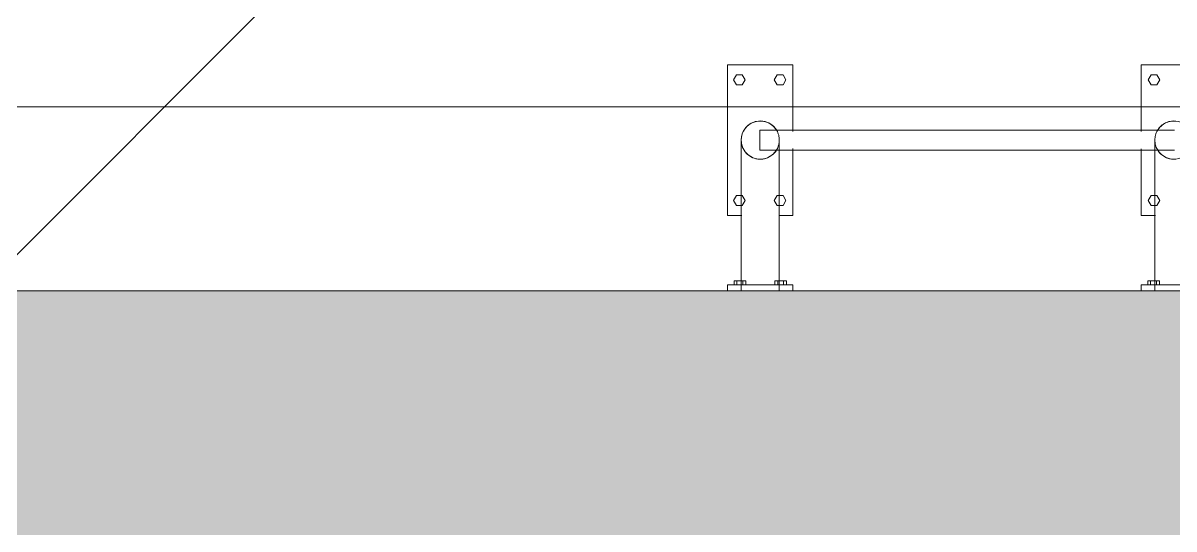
# Model space of a CAD drawing. Header units: millimetres. Extents: x -57519 to 497916, y -349472 to 446842.
# Drawn here: x 331220 to 332366, y 21220 to 21724 of the extents above; entities that cross this region are included whole.
import ezdxf

# ---------------------------------------------------------------- set-up
doc = ezdxf.new("R2010")
doc.units = ezdxf.units.MM
for name, color, linetype, lineweight in [('A-DETL-GENF', 92, 'Continuous', 5), ('A-FLOR', 192, 'Continuous', 5), ('A-WALL', 113, 'Continuous', 20), ('A-WALL-PATT', 111, 'Continuous', 20), ('I-FURN', 30, 'Continuous', 5)]:
    doc.layers.add(name, color=color, linetype=linetype, lineweight=lineweight)

# ---------------------------------------------------------------- blocks, each defined once
blk = doc.blocks.new('Walls 1 - Walls 1-3032194-SITE COVERAGE')
at = {"layer": 'A-WALL-PATT', "lineweight": 5, "transparency": 33554560}
h = blk.add_hatch(color=253, dxfattribs=at)
h.paths.add_polyline_path([(82149.3, 16147.5), (87964.3, 16147.5), (87964.3, 16399.2), (88714.3, 16399.2), (88714.3, 16147.5), (91689.3, 16147.5), (91689.3, 21457.5), (82149.3, 21457.5), (82149.3, 16539.7)], flags=0)
h.paths.add_polyline_path([(90465.8, 16397.5), (88964.3, 16397.5), (88964.3, 16649.2), (87714.3, 16649.2), (87714.3, 16397.5), (82724.3, 16397.5), (82474.3, 16647.5), (82474.3, 20897.5), (82724.3, 21207.5), (91214.3, 21207.5), (91464.3, 20897.5), (91464.3, 16647.5), (91214.3, 16397.5)], flags=0)
at = {"layer": 'A-WALL', "lineweight": 5}
for p, q in [((83158.3, 21457.5), (82149.3, 21457.5)), ((83172.4, 21457.5), (83158.3, 21457.5)), ((83223.3, 21457.5), (83209.1, 21457.5)), ((83570.3, 21457.5), (83223.3, 21457.5)), ((83584.4, 21457.5), (83570.3, 21457.5))]:
    blk.add_line(p, q, dxfattribs=at)
blk = doc.blocks.new('DLN_ Water Tank Cat Ladder_Low - DLN_ Water Tank Cat Ladder_Low-15029793-SITE COVERAGE')
at = {"layer": 'I-FURN'}
for p, q in [((-238.5, 225), (-238.5, 75)), ((-173.5, 225), (-238.5, 225)), ((-238.5, 225), (-173.5, 225)), ((-238.5, 75), (-238.5, 225)), ((-173.5, 158.5), (-173.5, 225)), ((-173.5, 225), (-173.5, 158.5)), ((173.5, 225), (173.5, 158.7)), ((238.5, 225), (173.5, 225)), ((173.5, 225), (238.5, 225)), ((173.5, 158.7), (173.5, 225)), ((-229.7, 215), (-232.6, 210)), ((-232.6, 210), (-229.7, 215)), ((-232.6, 210), (-229.7, 205)), ((-229.7, 205), (-232.6, 210)), ((-223.9, 215), (-229.7, 215)), ((-229.7, 215), (-223.9, 215)), ((-221, 210), (-223.9, 215)), ((-223.9, 215), (-221, 210)), ((-223.9, 205), (-221, 210)), ((-221, 210), (-223.9, 205)), ((-189.1, 215), (-192, 210)), ((-192, 210), (-189.1, 215)), ((-192, 210), (-189.1, 205)), ((-189.1, 205), (-192, 210)), ((-183.3, 215), (-189.1, 215)), ((-189.1, 215), (-183.3, 215)), ((-180.4, 210), (-183.3, 215)), ((-183.3, 215), (-180.4, 210)), ((-183.3, 205), (-180.4, 210)), ((-180.4, 210), (-183.3, 205)), ((183.3, 215), (180.4, 210)), ((180.4, 210), (183.3, 215)), ((180.4, 210), (183.3, 205)), ((183.3, 205), (180.4, 210)), ((189.1, 215), (183.3, 215)), ((183.3, 215), (189.1, 215)), ((192, 210), (189.1, 215)), ((189.1, 215), (192, 210)), ((189.1, 205), (192, 210)), ((192, 210), (189.1, 205)), ((-229.7, 205), (-223.9, 205)), ((-223.9, 205), (-229.7, 205)), ((-189.1, 205), (-183.3, 205)), ((-183.3, 205), (-189.1, 205)), ((183.3, 205), (189.1, 205)), ((189.1, 205), (183.3, 205)), ((206.5, 160), (-206.5, 160)), ((-206.5, 140), (-206.5, 160)), ((-206.5, 160), (-206.5, 157.1)), ((206.5, 160), (-206.5, 160)), ((-206.5, 158.7), (-206.5, 160)), ((-206.5, 160), (-206.5, 142.9)), ((206.5, 160), (-206.5, 160)), ((-206.5, 152.6), (-206.5, 160)), ((-206.5, 160), (-206.5, 140)), ((206.5, 160), (-206.5, 160)), ((-206.5, 155), (-206.5, 160)), ((-206.5, 160), (-206.5, 158.7)), ((206.5, 160), (-206.5, 160)), ((-206.5, 159.7), (-206.5, 160)), ((-206.5, 160), (-206.5, 159.7)), ((206.5, 160), (-206.5, 160)), ((-206.5, 159.7), (-206.5, 160)), ((-206.5, 160), (-206.5, 159.7)), ((206.5, 160), (-206.5, 160)), ((-206.5, 159.7), (-206.5, 160)), ((-206.5, 160), (-206.5, 159.7)), ((206.5, 160), (-206.5, 160)), ((-206.5, 158.7), (-206.5, 160)), ((-206.5, 160), (-206.5, 155)), ((206.5, 160), (-206.5, 160)), ((-206.5, 140), (-206.5, 160)), ((-206.5, 160), (-206.5, 159.7)), ((206.5, 160), (-206.5, 160)), ((-206.5, 158.7), (-206.5, 160)), ((-206.5, 160), (-206.5, 159.7)), ((-206.5, 158.7), (-206.5, 159.7)), ((-206.5, 159.7), (-206.5, 147.4)), ((-206.5, 158.7), (-206.5, 159.7)), ((-206.5, 159.7), (-206.5, 157.1)), ((-206.5, 158.7), (-206.5, 159.7)), ((-206.5, 159.7), (-206.5, 158.7)), ((-206.5, 159.7), (-206.5, 157.1)), ((-206.5, 159.7), (-206.5, 158.7)), ((-206.5, 140), (-206.5, 158.7)), ((-206.5, 158.7), (-206.5, 155)), ((-206.5, 157.1), (-206.5, 158.7)), ((-206.5, 157.1), (-206.5, 158.7)), ((-206.5, 147.4), (-206.5, 158.7)), ((-206.5, 158.7), (-206.5, 155)), ((-206.5, 157.1), (-206.5, 158.7)), ((-206.5, 155), (-206.5, 158.7)), ((-206.5, 158.7), (-206.5, 155)), ((-206.5, 157.1), (-206.5, 140)), ((-206.5, 155), (-206.5, 157.1)), ((-206.5, 155), (-206.5, 157.1)), ((-206.5, 157.1), (-206.5, 150)), ((-206.5, 145), (-206.5, 157.1)), ((-206.5, 157.1), (-206.5, 155)), ((-206.5, 140.3), (-206.5, 155)), ((-206.5, 155), (-206.5, 150)), ((-206.5, 152.6), (-206.5, 155)), ((-206.5, 152.6), (-206.5, 155)), ((-206.5, 155), (-206.5, 147.4)), ((-206.5, 155), (-206.5, 142.9)), ((-206.5, 155), (-206.5, 152.6)), ((-206.5, 150), (-206.5, 155)), ((-206.5, 155), (-206.5, 152.6)), ((-206.5, 150), (-206.5, 152.6)), ((-206.5, 140), (-206.5, 152.6)), ((-206.5, 147.4), (-206.5, 152.6)), ((-206.5, 152.6), (-206.5, 147.4)), ((-206.5, 152.6), (-206.5, 150)), ((-206.5, 142.9), (-206.5, 150)), ((-206.5, 150), (-206.5, 147.4)), ((-206.5, 150), (-206.5, 145)), ((-206.5, 147.4), (-206.5, 150)), ((-206.5, 150), (-206.5, 147.4)), ((-206.5, 147.4), (-206.5, 145)), ((-206.5, 147.4), (-206.5, 141.3)), ((-206.5, 142.9), (-206.5, 147.4)), ((-206.5, 140), (-206.5, 147.4)), ((-206.5, 147.4), (-206.5, 140.3)), ((-206.5, 147.4), (-206.5, 145)), ((-206.5, 141.3), (-206.5, 147.4)), ((-206.5, 147.4), (-206.5, 145)), ((-206.5, 145), (-206.5, 140)), ((-206.5, 145), (-206.5, 142.9)), ((-206.5, 141.3), (-206.5, 145)), ((-206.5, 145), (-206.5, 142.9)), ((-206.5, 145), (-206.5, 142.9)), ((-206.5, 142.9), (-206.5, 140)), ((-206.5, 141.3), (-206.5, 142.9)), ((-206.5, 141.3), (-206.5, 142.9)), ((-206.5, 142.9), (-206.5, 141.3)), ((-206.5, 142.9), (-206.5, 140)), ((-206.5, 142.9), (-206.5, 141.3)), ((-206.5, 142.9), (-206.5, 141.3)), ((-206.5, 140), (-206.5, 141.3)), ((-206.5, 141.3), (-206.5, 140)), ((-206.5, 140.3), (-206.5, 141.3)), ((-206.5, 141.3), (-206.5, 140)), ((-206.5, 140), (-206.5, 141.3)), ((-206.5, 141.3), (-206.5, 140.3)), ((-206.5, 140.3), (-206.5, 141.3)), ((-206.5, 141.3), (-206.5, 140)), ((-206.5, 140), (-206.5, 140.3)), ((-206.5, 140), (-206.5, 140.3)), ((-206.5, 140.3), (-206.5, 140)), ((-206.5, 140.3), (-206.5, 140)), ((-206.5, 140), (-206.5, 140.3)), ((-206.5, 140), (206.5, 140)), ((-206.5, 140), (206.5, 140)), ((-206.5, 140), (206.5, 140)), ((-206.5, 140), (206.5, 140)), ((-206.5, 140), (206.5, 140)), ((-206.5, 140), (206.5, 140)), ((-206.5, 140), (206.5, 140)), ((-206.5, 140), (206.5, 140)), ((-206.5, 140), (206.5, 140)), ((-206.5, 140), (206.5, 140)), ((-173.5, 75), (-173.5, 141.5)), ((-173.5, 141.5), (-173.5, 75)), ((173.5, 141.3), (173.5, 75)), ((173.5, 75), (173.5, 141.3)), ((-229.7, 95), (-232.6, 90)), ((-232.6, 90), (-229.7, 95)), ((-223.9, 95), (-229.7, 95)), ((-229.7, 95), (-223.9, 95)), ((-221, 90), (-223.9, 95)), ((-223.9, 95), (-221, 90)), ((-189.1, 95), (-192, 90)), ((-192, 90), (-189.1, 95)), ((-183.3, 95), (-189.1, 95)), ((-189.1, 95), (-183.3, 95)), ((-180.4, 90), (-183.3, 95)), ((-183.3, 95), (-180.4, 90)), ((183.3, 95), (180.4, 90)), ((180.4, 90), (183.3, 95)), ((189.1, 95), (183.3, 95)), ((183.3, 95), (189.1, 95)), ((192, 90), (189.1, 95)), ((189.1, 95), (192, 90)), ((-232.6, 90), (-229.7, 85)), ((-229.7, 85), (-232.6, 90)), ((-229.7, 85), (-223.9, 85)), ((-223.9, 85), (-229.7, 85)), ((-223.9, 85), (-221, 90)), ((-221, 90), (-223.9, 85)), ((-192, 90), (-189.1, 85)), ((-189.1, 85), (-192, 90)), ((-189.1, 85), (-183.3, 85)), ((-183.3, 85), (-189.1, 85)), ((-183.3, 85), (-180.4, 90)), ((-180.4, 90), (-183.3, 85)), ((180.4, 90), (183.3, 85)), ((183.3, 85), (180.4, 90)), ((183.3, 85), (189.1, 85)), ((189.1, 85), (183.3, 85)), ((189.1, 85), (192, 90)), ((192, 90), (189.1, 85)), ((-238.5, 75), (-224.4, 75)), ((-224.4, 75), (-238.5, 75)), ((-225, 75), (-225, 6)), ((-187.6, 75), (-173.5, 75)), ((-173.5, 75), (-187.6, 75)), ((-187, 6), (-187, 75)), ((173.5, 75), (187.6, 75)), ((187.6, 75), (173.5, 75)), ((187, 75), (187, 6)), ((-224.2, 6), (-238.5, 6)), ((-238.5, 6), (-173.5, 6)), ((-238.5, 6), (-238.5, 0)), ((-238.5, 6), (-238.5, 0)), ((-173.5, 0), (-238.5, 0)), ((-238.5, 0), (-224.4, 0)), ((-229.2, 10), (-232.1, 10)), ((-232.1, 10), (-229.2, 10)), ((-229.2, 10), (-232.1, 10)), ((-232.1, 10), (-229.2, 10)), ((-232.1, 6), (-232.1, 10)), ((-232.1, 6), (-232.1, 10)), ((-229.2, 6), (-232.1, 6)), ((-232.1, 6), (-229.2, 6)), ((-229.2, 6), (-232.1, 6)), ((-232.1, 6), (-229.2, 6)), ((-223.4, 10), (-229.2, 10)), ((-229.2, 10), (-223.4, 10)), ((-223.4, 10), (-229.2, 10)), ((-229.2, 10), (-223.4, 10)), ((-229.2, 6), (-229.2, 10)), ((-229.2, 6), (-229.2, 10)), ((-229.2, 6), (-229.2, 10)), ((-229.2, 6), (-229.2, 10)), ((-223.4, 6), (-229.2, 6)), ((-229.2, 6), (-223.4, 6)), ((-223.4, 6), (-229.2, 6)), ((-229.2, 6), (-223.4, 6)), ((-225, 6), (-224.4, 6)), ((-224.4, 6), (-225, 6)), ((-225, 6), (-225, 0)), ((-225, 0), (-206, 0)), ((-224.4, 0), (-225, 0)), ((-224.4, 6), (-222.5, 6)), ((-215.5, 6), (-224.4, 6)), ((-187.6, 0), (-224.4, 0)), ((-224.4, 0), (-206, 0)), ((-222.5, 0), (-224.4, 0)), ((-223.4, 10), (-220.5, 10)), ((-220.5, 10), (-223.4, 10)), ((-223.4, 10), (-220.5, 10)), ((-220.5, 10), (-223.4, 10)), ((-223.4, 10), (-223.4, 6)), ((-223.4, 6), (-223.4, 10)), ((-223.4, 10), (-223.4, 6)), ((-223.4, 6), (-223.4, 10)), ((-223.4, 6), (-220.5, 6)), ((-220.5, 6), (-223.4, 6)), ((-223.4, 6), (-220.5, 6)), ((-220.5, 6), (-223.4, 6)), ((-222.5, 6), (-187.6, 6)), ((-210.9, 0), (-222.5, 0)), ((-220.5, 6), (-220.5, 10)), ((-220.5, 6), (-220.5, 10)), ((-210.9, 6), (-215.5, 6)), ((-187, 6), (-210.9, 6)), ((-206, 0), (-210.9, 0)), ((-206, 0), (-192.6, 0)), ((-206, 0), (-187.6, 0)), ((-192.6, 0), (-206, 0)), ((-192.6, 0), (-189.5, 0)), ((-189.5, 0), (-192.6, 0)), ((-188.6, 10), (-191.5, 10)), ((-191.5, 10), (-188.6, 10)), ((-188.6, 10), (-191.5, 10)), ((-191.5, 10), (-188.6, 10)), ((-191.5, 6), (-191.5, 10)), ((-191.5, 6), (-191.5, 10)), ((-188.6, 6), (-191.5, 6)), ((-191.5, 6), (-188.6, 6)), ((-188.6, 6), (-191.5, 6)), ((-191.5, 6), (-188.6, 6)), ((-189.5, 0), (-187, 0)), ((-187.6, 0), (-189.5, 0)), ((-188.6, 10), (-182.8, 10)), ((-182.8, 10), (-188.6, 10)), ((-188.6, 10), (-182.8, 10)), ((-182.8, 10), (-188.6, 10)), ((-188.6, 10), (-188.6, 6)), ((-188.6, 6), (-188.6, 10)), ((-188.6, 10), (-188.6, 6)), ((-188.6, 6), (-188.6, 10)), ((-188.6, 6), (-182.8, 6)), ((-182.8, 6), (-188.6, 6)), ((-188.6, 6), (-182.8, 6)), ((-182.8, 6), (-188.6, 6)), ((-187.6, 6), (-187, 6)), ((-173.5, 6), (-187.6, 6)), ((-187, 0), (-187.6, 0)), ((-187.6, 0), (-173.5, 0)), ((-187.6, 0), (-187.6, 0)), ((-187, 0), (-187, 6)), ((-182.8, 10), (-179.9, 10)), ((-179.9, 10), (-182.8, 10)), ((-182.8, 10), (-179.9, 10)), ((-179.9, 10), (-182.8, 10)), ((-182.8, 6), (-182.8, 10)), ((-182.8, 6), (-182.8, 10)), ((-182.8, 6), (-182.8, 10)), ((-182.8, 6), (-182.8, 10)), ((-182.8, 6), (-179.9, 6)), ((-179.9, 6), (-182.8, 6)), ((-182.8, 6), (-179.9, 6)), ((-179.9, 6), (-182.8, 6)), ((-179.9, 6), (-179.9, 10)), ((-179.9, 6), (-179.9, 10)), ((-173.5, 0), (-173.5, 6)), ((-173.5, 6), (-173.5, 0)), ((187.8, 6), (173.5, 6)), ((173.5, 6), (238.5, 6)), ((173.5, 6), (173.5, 0)), ((173.5, 6), (173.5, 0)), ((238.5, 0), (173.5, 0)), ((173.5, 0), (187.6, 0)), ((182.8, 10), (179.9, 10)), ((179.9, 10), (182.8, 10)), ((182.8, 10), (179.9, 10)), ((179.9, 10), (182.8, 10)), ((179.9, 10), (179.9, 6)), ((179.9, 10), (179.9, 6)), ((182.8, 6), (179.9, 6)), ((179.9, 6), (182.8, 6)), ((182.8, 6), (179.9, 6)), ((179.9, 6), (182.8, 6)), ((188.6, 10), (182.8, 10)), ((182.8, 10), (188.6, 10)), ((188.6, 10), (182.8, 10)), ((182.8, 10), (188.6, 10)), ((182.8, 10), (182.8, 6)), ((182.8, 10), (182.8, 6)), ((182.8, 10), (182.8, 6)), ((182.8, 10), (182.8, 6)), ((188.6, 6), (182.8, 6)), ((182.8, 6), (188.6, 6)), ((188.6, 6), (182.8, 6)), ((182.8, 6), (188.6, 6)), ((187, 6), (187.6, 6)), ((187.6, 6), (187, 6)), ((187, 6), (187, 0)), ((187, 0), (201.1, 0)), ((187.6, 0), (187, 0)), ((187.6, 6), (219.4, 6)), ((201.1, 6), (187.6, 6)), ((189.5, 0), (187.6, 0)), ((187.6, 0), (206, 0)), ((189.5, 0), (187.6, 0)), ((188.6, 10), (191.5, 10)), ((191.5, 10), (188.6, 10)), ((188.6, 10), (191.5, 10)), ((191.5, 10), (188.6, 10)), ((188.6, 10), (188.6, 6)), ((188.6, 6), (188.6, 10)), ((188.6, 10), (188.6, 6)), ((188.6, 6), (188.6, 10)), ((188.6, 6), (191.5, 6)), ((191.5, 6), (188.6, 6)), ((188.6, 6), (191.5, 6)), ((191.5, 6), (188.6, 6)), ((192.6, 0), (189.5, 0)), ((206, 0), (189.5, 0)), ((191.5, 10), (191.5, 6)), ((191.5, 10), (191.5, 6)), ((224.4, 0), (192.6, 0)), ((206, 6), (201.1, 6)), ((201.1, 0), (225, 0))]:
    blk.add_line(p, q, dxfattribs=at)
at = {"layer": 'I-FURN', "flags": 128}
for points in [[(-225, 150), (-225, 143.7), (-225, 125.9), (-225, 99.5), (-225, 75)], [(-187, 75), (-187, 105.1), (-187, 130.1), (-187, 145.9), (-187, 150)], [(187, 150), (187, 143.7), (187, 125.9), (187, 99.5), (187, 75)]]:
    blk.add_lwpolyline(points, dxfattribs=at)
at = {"layer": 'I-FURN'}
for centre, start, end in [((-206, 150), 30, 180), ((-206, 150), 135, 165), ((-206, 150), 135, 150), ((-206, 150), 30, 135), ((-206, 150), 90, 135), ((-206, 150), 75, 90), ((-206, 150), 60, 75), ((-206, 150), 30, 60), ((206, 150), 0, 150), ((206, 150), 90, 150), ((206, 150), 120, 150), ((206, 150), 105, 120), ((206, 150), 90, 105), ((-206, 150), 165, 180), ((-206, 150), 165, 195), ((-206, 150), 180, 330), ((-206, 150), 180, 195), ((-206, 150), 150, 165), ((-206, 150), 15, 30), ((-206, 150), 15, 30), ((-206, 150), 15, 30), ((-206, 150), 0, 15), ((-206, 150), 0, 15), ((-206, 150), 0, 15), ((-206, 150), 345, 0), ((-206, 150), 345, 360), ((-206, 150), 345, 0), ((206, 150), 165, 180), ((206, 150), 165, 180), ((206, 150), 165, 180), ((206, 150), 180, 195), ((206, 150), 180, 195), ((206, 150), 180, 195), ((206, 150), 150, 165), ((206, 150), 150, 165), ((206, 150), 150, 165), ((206, 150), 210, 0), ((-206, 150), 195, 285), ((-206, 150), 195, 210), ((-206, 150), 210, 270), ((-206, 150), 270, 330), ((-206, 150), 315, 330), ((-206, 150), 330, 345), ((-206, 150), 330, 345), ((-206, 150), 330, 345), ((206, 150), 195, 210), ((206, 150), 195, 210), ((206, 150), 195, 210), ((206, 150), 210, 225), ((206, 150), 210, 255), ((-206, 150), 285, 315), ((206, 150), 225, 240), ((206, 150), 240, 255), ((206, 150), 255, 270), ((206, 150), 255, 270)]:
    blk.add_arc(centre, 19, start, end, dxfattribs=at)

msp = doc.modelspace()

# ---------------------------------------------------------------- hatches: boundary and pattern name
at = {"layer": 'A-DETL-GENF'}
h = msp.add_hatch(dxfattribs=at)
h.set_pattern_fill('FP_40', color=250, style=0, pattern_type=2)
h.set_pattern_definition([(45, (248763.4, 0), (-1257.236, 1257.236), []), (45, (248763.4, 1905), (-1257.236, 1257.236), [])])
h.paths.add_polyline_path([(325750.1, -8642.5), (328562.7, -8642.5), (328562.7, 4657.5), (341312.7, 4657.5), (341312.7, 30557.5), (342712.7, 30557.5), (342712.7, 48907.7), (339962.7, 48907.7), (339962.7, 52157.5), (338962.7, 52157.5), (338962.7, 53757.5), (297512.7, 53757.5), (297512.7, 52247.5), (286277.7, 52247.5), (286277.7, 34407.5), (285902.7, 34407.5), (285902.7, 7407.5), (286277.7, 7407.5), (286277.7, -2267.5), (315555.2, -2267.5), (315555.2, -8642.5), (321257.1, -8642.5)], flags=0)

# ---------------------------------------------------------------- linework, layer by layer
at = {"layer": 'A-FLOR'}
for p, q in [((330147.7, 21640.5), (336032.7, 21640.5)), ((328502.7, 21457.5), (331935.9, 21457.5)), ((331972.6, 21457.5), (332347.9, 21457.5))]:
    msp.add_line(p, q, dxfattribs=at)

# ---------------------------------------------------------------- block references
at = {"layer": 'A-WALL', "lineweight": 5}
msp.add_blockref('Walls 1 - Walls 1-3032194-SITE COVERAGE', (248763.4, 0), dxfattribs=at)
at = {"layer": 'I-FURN'}
msp.add_blockref('DLN_ Water Tank Cat Ladder_Low - DLN_ Water Tank Cat Ladder_Low-15029793-SITE COVERAGE', (332160.2, 21457.5), dxfattribs=at)

doc.saveas('drawing.dxf')
